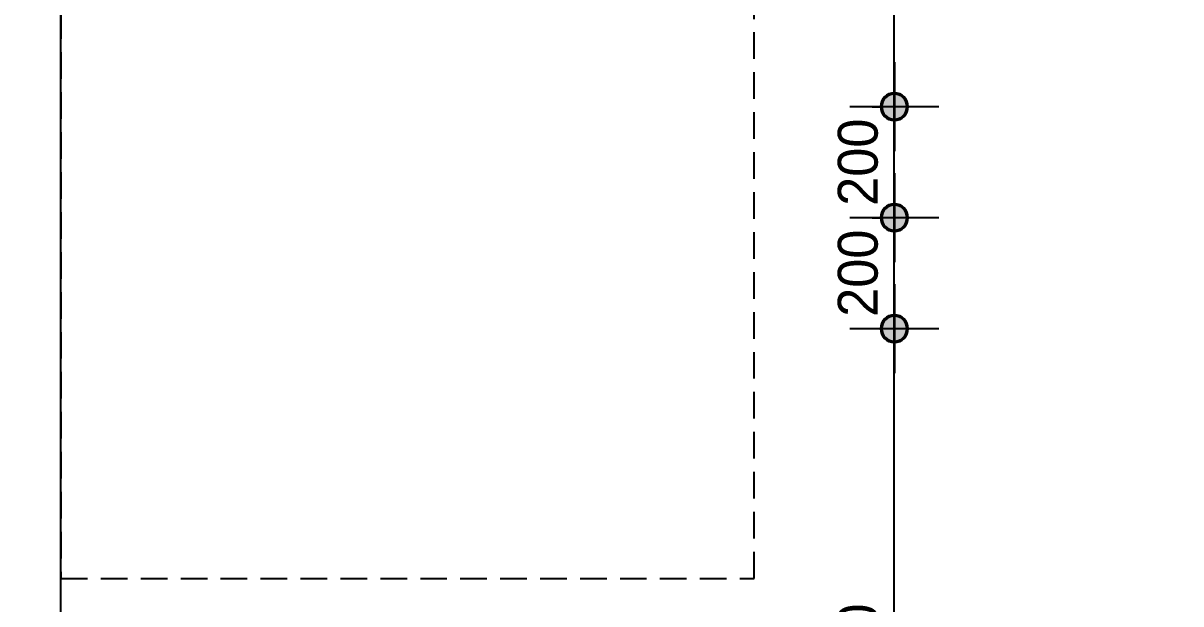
# Model space of a CAD drawing. Header units: millimetres. Extents: x 346859 to 753976, y -86090 to 5333.
# Drawn here: x 427440 to 429527, y -15578 to -14532 of the extents above; entities that cross this region are included whole.
import ezdxf

# ---------------------------------------------------------------- set-up
doc = ezdxf.new("R2010")
doc.units = ezdxf.units.MM
doc.header["$LTSCALE"] = 60
doc.linetypes.add('DH-HID2', pattern=[1.2, 0.8, -0.4])
for name, color, linetype in [('07-DIM WAL', 5, 'Continuous'), ('2CONTINUOUS', 2, 'Continuous'), ('FU-FURM', 251, 'DH-HID2'), ('RC-LIGHT', 7, 'Continuous')]:
    doc.layers.add(name, color=color, linetype=linetype)
doc.styles.add('YOURNAME', font='HY울릉도M.TTF')
doc.dimstyles.new('40', dxfattribs={"dimscale": 40, "dimtxt": 1.8, "dimasz": 0.9, "dimexe": 0.5, "dimexo": 1, "dimgap": 0.7, "dimtad": 1, "dimdec": 0, "dimzin": 0, "dimdsep": 46, "dimtxsty": 'YOURNAME', "dimblk": 'NONE', "dimcen": 0, "dimclrd": 1, "dimclre": 1, "dimclrt": 7, "dimadec": 0, "dimazin": 0, "dimtfac": 1, "dimtdec": 0, "dimtix": 1, "dimtmove": 2, "dimatfit": 3, "dimldrblk": 'NONE', "dimfxl": 1, "dimtolj": 1, "dimtzin": 0, "dimarcsym": 0})

# ---------------------------------------------------------------- blocks, each defined once
blk = doc.blocks.new('VUSAUSEH')
at = {"layer": '2CONTINUOUS'}
blk.add_lwpolyline([(401638.2, 38033.2), (401638.2, 39583.2), (403860.2, 39583.2), (403860.2, 39783.2), (401708.2, 39783.2), (401708.2, 43945.2), (402348.2, 43945.2), (402348.2, 44145.2), (401508.2, 44145.2), (401508.2, 36948.2)], dxfattribs=at)
blk = doc.blocks.new('cjswjdeh')
at = {"layer": 'FU-FURM', "color": 8}
blk.add_lwpolyline([(427508.2, 41645.2), (428758.2, 41645.2), (428758.2, 43745.2), (427508.2, 43745.2)], close=True, dxfattribs=at)
blk.add_blockref('VUSAUSEH', (25800, 0))
blk = doc.blocks.new('1')
at = {"linetype": 'Continuous'}
h = blk.add_hatch(color=4, dxfattribs=at)
h.dxf.hatch_style = 1
edge = h.paths.add_edge_path()
edge.add_arc((11539653.5, -14273503.8), 37.5, 0, 360)
at = {"color": 1, "linetype": 'Continuous'}
for p, q in [((11539653.5, -14273637.1), (11539653.5, -14273370.5)), ((11539520.2, -14273503.8), (11539786.8, -14273503.8))]:
    blk.add_line(p, q, dxfattribs=at)
at = {"color": 4, "linetype": 'Continuous'}
for radius in [41.5, 37.5]:
    blk.add_circle((11539653.5, -14273503.8), radius, dxfattribs=at)
blk = doc.blocks.new('*D132')
at = {"layer": '07-DIM WAL', "color": 1, "lineweight": -2, "transparency": 16777216}
for p, q in [((429010.7, -16282.4), (429010.7, -15082.4)), ((429050.7, -15082.4), (429030.7, -15082.4)), ((428970.7, -16282.4), (428990.7, -16282.4))]:
    blk.add_line(p, q, dxfattribs=at)
at = {"layer": 'Defpoints', "color": 0, "transparency": 16777216}
for p in [(429010.7, -15082.4), (429010.7, -15082.4), (429010.7, -16282.4)]:
    blk.add_point(p, dxfattribs=at)
at = {"layer": '07-DIM WAL', "color": 7, "transparency": 16777216, "insert": (428945.3, -15682.4), "char_height": 72, "attachment_point": 5, "rotation": 90, "style": 'YOURNAME'}
blk.add_mtext('\\A1;1200', dxfattribs=at)
blk = doc.blocks.new('_None')
blk = doc.blocks.new('*D133')
at = {"layer": '07-DIM WAL', "color": 1, "lineweight": -2, "transparency": 16777216}
for p, q in [((429010.7, -15118.4), (429010.7, -14846.4)), ((429050.7, -14882.4), (429030.7, -14882.4)), ((429050.7, -15082.4), (429030.7, -15082.4))]:
    blk.add_line(p, q, dxfattribs=at)
at = {"layer": 'Defpoints', "color": 0, "transparency": 16777216}
for p in [(429010.7, -14882.4), (429010.7, -14882.4), (429010.7, -15082.4)]:
    blk.add_point(p, dxfattribs=at)
at = {"layer": '07-DIM WAL', "color": 7, "transparency": 16777216, "insert": (428945.3, -14982.4), "char_height": 72, "attachment_point": 5, "rotation": 90, "style": 'YOURNAME'}
blk.add_mtext('\\A1;200', dxfattribs=at)
blk = doc.blocks.new('*D134')
at = {"layer": '07-DIM WAL', "color": 1, "lineweight": -2, "transparency": 16777216}
for p, q in [((429010.7, -14918.4), (429010.7, -14646.4)), ((428970.7, -14682.4), (428990.7, -14682.4)), ((428970.7, -14882.4), (428990.7, -14882.4))]:
    blk.add_line(p, q, dxfattribs=at)
at = {"layer": 'Defpoints', "color": 0, "transparency": 16777216}
for p in [(429010.7, -14682.4), (429010.7, -14682.4), (429010.7, -14882.4)]:
    blk.add_point(p, dxfattribs=at)
at = {"layer": '07-DIM WAL', "color": 7, "transparency": 16777216, "insert": (428945.3, -14782.4), "char_height": 72, "attachment_point": 5, "rotation": 90, "style": 'YOURNAME'}
blk.add_mtext('\\A1;200', dxfattribs=at)
blk = doc.blocks.new('*D135')
at = {"layer": '07-DIM WAL', "color": 1, "lineweight": -2, "transparency": 16777216}
for p, q in [((428988.2, -13232.4), (428990.7, -13232.4)), ((429010.7, -14682.4), (429010.7, -13232.4)), ((429050.7, -14682.4), (429030.7, -14682.4))]:
    blk.add_line(p, q, dxfattribs=at)
at = {"layer": 'Defpoints', "color": 0, "transparency": 16777216}
for p in [(429010.7, -13232.4), (429028.2, -13232.4), (429010.7, -14682.4)]:
    blk.add_point(p, dxfattribs=at)
at = {"layer": '07-DIM WAL', "color": 7, "transparency": 16777216, "insert": (428945.3, -13957.4), "char_height": 72, "attachment_point": 5, "rotation": 90, "style": 'YOURNAME'}
blk.add_mtext('\\A1;1450', dxfattribs=at)

msp = doc.modelspace()

# ---------------------------------------------------------------- block references
msp.add_blockref('cjswjdeh', (0, -57177.6))
at = {"layer": 'RC-LIGHT', "xscale": -0.6024096385271789, "yscale": 0.6024096385271789, "zscale": 0.6024096385271789}
for p, rotation in [((-8169485.5, 6936916.1), 89.99999999999972), ((-8169485.5, 6936716.1), 89.99999999999973), ((-8169485.5, 6936516.1), 89.99999999999972)]:
    msp.add_blockref('1', p, dxfattribs=dict(at, rotation=rotation))

# ---------------------------------------------------------------- dimensions: what is measured, and where the dimension line sits
at = {"layer": '07-DIM WAL'}
for base, p1, p2, picture, middle in [((429010.7, -13232.4), (429010.7, -14682.4), (429028.2, -13232.4), '*D135', (428945.3, -13957.4)), ((429010.7, -14682.4), (429010.7, -14882.4), (429010.7, -14682.4), '*D134', (428945.3, -14782.4)), ((429010.7, -14882.4), (429010.7, -15082.4), (429010.7, -14882.4), '*D133', (428945.3, -14982.4)), ((429010.7, -15082.4), (429010.7, -16282.4), (429010.7, -15082.4), '*D132', (428945.3, -15682.4))]:
    dim = msp.add_linear_dim(base=base, p1=p1, p2=p2, angle=90, dimstyle='40', dxfattribs=at)
    dim.commit()
    dim.dimension.update_dxf_attribs({"geometry": picture, "text_midpoint": middle})

doc.saveas('drawing.dxf')
